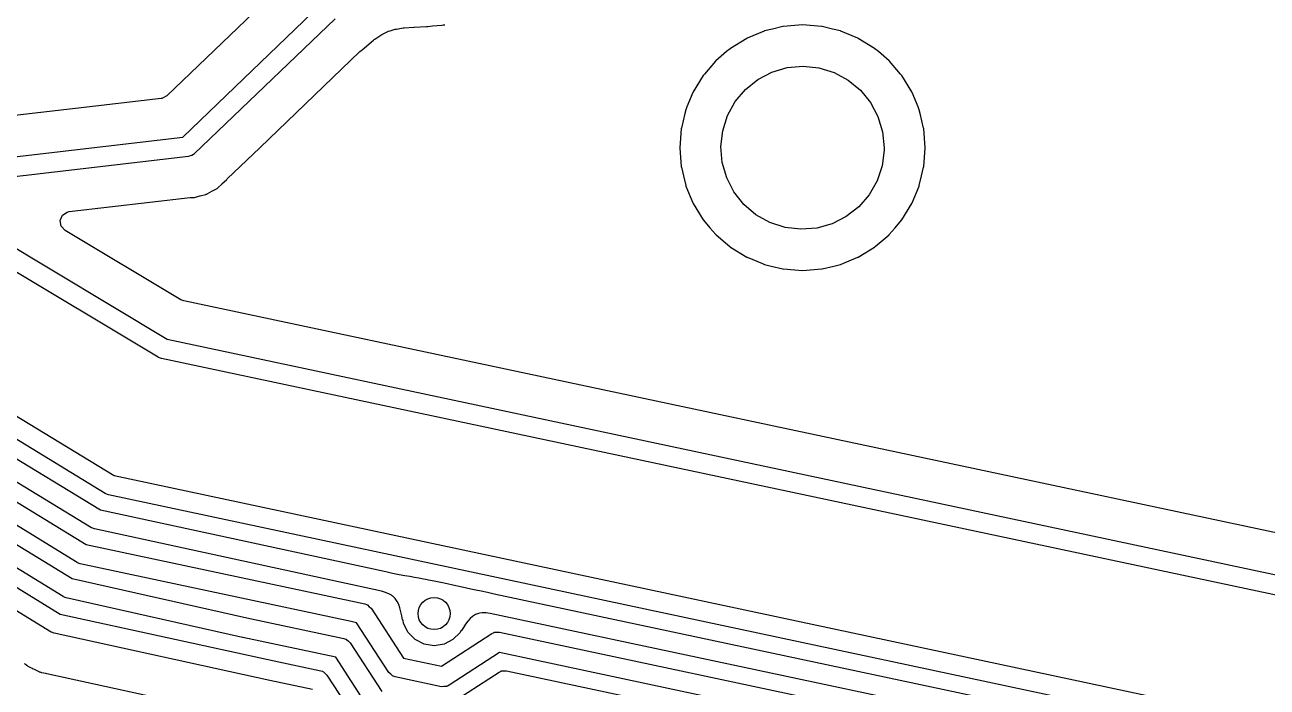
# Model space of a CAD drawing. Extents: x 1.4 to 9.87, y -6.25 to -1.8.
# Drawn here: x 3.563 to 4.173, y -4.767 to -4.442 of the extents above; entities that cross this region are included whole.
import ezdxf

# ---------------------------------------------------------------- set-up
doc = ezdxf.new("R2010")
doc.units = 0
doc.header["$MEASUREMENT"] = 0
doc.layers.add('BLACK', color=7, linetype='CONTINUOUS')

msp = doc.modelspace()

# ---------------------------------------------------------------- linework, layer by layer
at = {"layer": 'BLACK', "linetype": 'CONTINUOUS'}
for p, q in [((3.69265, -4.41978), (3.63314, -4.4769)), ((3.64094, -4.49716), (3.70882, -4.432)), ((3.71564, -4.4391), (3.64656, -4.50541)), ((3.73516, -4.44908), (3.7386, -4.44682)), ((3.7386, -4.44682), (3.73926, -4.44645)), ((3.73926, -4.44645), (3.74188, -4.44525)), ((3.74188, -4.44525), (3.7426, -4.44499)), ((3.7426, -4.44499), (3.74509, -4.44429)), ((3.74509, -4.44429), (3.74571, -4.44416)), ((3.74571, -4.44416), (3.74904, -4.44366)), ((3.74904, -4.44366), (3.74941, -4.44362)), ((3.74941, -4.44362), (3.75424, -4.44328)), ((3.75424, -4.44328), (3.75432, -4.44327)), ((3.75432, -4.44327), (3.7604, -4.44294)), ((3.7604, -4.44294), (3.76041, -4.44294)), ((3.76041, -4.44294), (3.76062, -4.44292)), ((3.76041, -4.44294), (3.76041, -4.44294)), ((3.76062, -4.44292), (3.76075, -4.44291)), ((3.76075, -4.44291), (3.76077, -4.44291)), ((3.76077, -4.44291), (3.76078, -4.44291)), ((3.76078, -4.44291), (3.761, -4.44289)), ((3.76078, -4.44291), (3.76078, -4.44291)), ((3.761, -4.44289), (3.76115, -4.44288)), ((3.76115, -4.44288), (3.76117, -4.44288)), ((3.76117, -4.44288), (3.76346, -4.44267)), ((3.76117, -4.44288), (3.76117, -4.44288)), ((3.76346, -4.44267), (3.76791, -4.44226)), ((3.76791, -4.44226), (3.76866, -4.44218)), ((3.76866, -4.44218), (3.76869, -4.44217)), ((3.76869, -4.44217), (3.76945, -4.44206)), ((3.92607, -4.44519), (3.9177, -4.44866)), ((3.92625, -4.44512), (3.92607, -4.44519)), ((3.92607, -4.44519), (3.92607, -4.44519)), ((3.93007, -4.4442), (3.92625, -4.44512)), ((3.93525, -4.44296), (3.93007, -4.4442)), ((3.93544, -4.44291), (3.93525, -4.44296)), ((3.93525, -4.44296), (3.93525, -4.44296)), ((3.94485, -4.44217), (3.93544, -4.44291)), ((3.95427, -4.44291), (3.94485, -4.44217)), ((3.95446, -4.44296), (3.95427, -4.44291)), ((3.95964, -4.4442), (3.95446, -4.44296)), ((3.95446, -4.44296), (3.95446, -4.44296)), ((3.96346, -4.44512), (3.95964, -4.4442)), ((3.96364, -4.44519), (3.96346, -4.44512)), ((3.97201, -4.44866), (3.96364, -4.44519)), ((3.96364, -4.44519), (3.96364, -4.44519)), ((3.72889, -4.45439), (3.73449, -4.44957)), ((3.73449, -4.44957), (3.73501, -4.44918)), ((3.73501, -4.44918), (3.73516, -4.44908)), ((3.90932, -4.4538), (3.90761, -4.45526)), ((3.90947, -4.45367), (3.90932, -4.4538)), ((3.90932, -4.4538), (3.90932, -4.4538)), ((3.91752, -4.44874), (3.90947, -4.45367)), ((3.9177, -4.44866), (3.91752, -4.44874)), ((3.9177, -4.44866), (3.9177, -4.44866)), ((3.97219, -4.44874), (3.97201, -4.44866)), ((3.97201, -4.44866), (3.97201, -4.44866)), ((3.98024, -4.45367), (3.97219, -4.44874)), ((3.98039, -4.4538), (3.98024, -4.45367)), ((3.9821, -4.45526), (3.98039, -4.4538)), ((3.98039, -4.4538), (3.98039, -4.4538)), ((3.67862, -4.50238), (3.72771, -4.45526)), ((3.72771, -4.45526), (3.72847, -4.45466)), ((3.72847, -4.45466), (3.72874, -4.45449)), ((3.72874, -4.45449), (3.72889, -4.45439)), ((3.72874, -4.45449), (3.72874, -4.45449)), ((3.90216, -4.45996), (3.89679, -4.46624)), ((3.90228, -4.45981), (3.90216, -4.45996)), ((3.90761, -4.45526), (3.90228, -4.45981)), ((3.98743, -4.45981), (3.9821, -4.45526)), ((3.98755, -4.45996), (3.98743, -4.45981)), ((3.99292, -4.46624), (3.98755, -4.45996)), ((3.92295, -4.46891), (3.92987, -4.46529)), ((3.92987, -4.46529), (3.93736, -4.46309)), ((3.93736, -4.46309), (3.94513, -4.46238)), ((3.94513, -4.46238), (3.9529, -4.4632)), ((3.9529, -4.4632), (3.96036, -4.4655)), ((3.96036, -4.4655), (3.96722, -4.46922)), ((3.89615, -4.46699), (3.89121, -4.47505)), ((3.89679, -4.46624), (3.89615, -4.46699)), ((3.91687, -4.4738), (3.92295, -4.46891)), ((3.96722, -4.46922), (3.97324, -4.47419)), ((3.99356, -4.46699), (3.99292, -4.46624)), ((3.9985, -4.47505), (3.99356, -4.46699)), ((3.63028, -4.47824), (3.58826, -4.48314)), ((3.63066, -4.47818), (3.63028, -4.47824)), ((3.63314, -4.4769), (3.63066, -4.47818)), ((3.89114, -4.47523), (3.88819, -4.48234)), ((3.89121, -4.47505), (3.89114, -4.47523)), ((3.89114, -4.47523), (3.89114, -4.47523)), ((3.91185, -4.47978), (3.91687, -4.4738)), ((3.97324, -4.47419), (3.97817, -4.48024)), ((3.99857, -4.47523), (3.9985, -4.47505)), ((4.00152, -4.48234), (3.99857, -4.47523)), ((3.99857, -4.47523), (3.99857, -4.47523)), ((3.58826, -4.48314), (3.51844, -4.49126)), ((3.8876, -4.48377), (3.88718, -4.48552)), ((3.88819, -4.48234), (3.8876, -4.48377)), ((3.90809, -4.48662), (3.91185, -4.47978)), ((3.97817, -4.48024), (3.98184, -4.48714)), ((4.00211, -4.48377), (4.00152, -4.48234)), ((4.00253, -4.48552), (4.00211, -4.48377)), ((3.88718, -4.48552), (3.88544, -4.49277)), ((3.90573, -4.49406), (3.90809, -4.48662)), ((3.98184, -4.48714), (3.98409, -4.49461)), ((4.00427, -4.49277), (4.00253, -4.48552)), ((3.88539, -4.49296), (3.88465, -4.50238)), ((3.88544, -4.49277), (3.88539, -4.49296)), ((3.88544, -4.49277), (3.88544, -4.49277)), ((3.90486, -4.50182), (3.90573, -4.49406)), ((3.98409, -4.49461), (3.98485, -4.50238)), ((4.00432, -4.49296), (4.00427, -4.49277)), ((4.00427, -4.49277), (4.00427, -4.49277)), ((4.00506, -4.50238), (4.00432, -4.49296)), ((3.51715, -4.51157), (3.64094, -4.49716)), ((3.66265, -4.51771), (3.67862, -4.50238)), ((3.88465, -4.50238), (3.88539, -4.5118)), ((3.90551, -4.5096), (3.90486, -4.50182)), ((3.98485, -4.50238), (3.98484, -4.5035)), ((4.00432, -4.5118), (4.00506, -4.50238)), ((3.64372, -4.50674), (3.51758, -4.52143)), ((3.64454, -4.5064), (3.64372, -4.50674)), ((3.64541, -4.50623), (3.64454, -4.5064)), ((3.6461, -4.50573), (3.64541, -4.50623)), ((3.64627, -4.50566), (3.6461, -4.50573)), ((3.64634, -4.50556), (3.64627, -4.50566)), ((3.64656, -4.50541), (3.64634, -4.50556)), ((3.98484, -4.5035), (3.98386, -4.51124)), ((3.88539, -4.5118), (3.88544, -4.51199)), ((3.88544, -4.51199), (3.88544, -4.51199)), ((3.88544, -4.51199), (3.88645, -4.51623)), ((3.90766, -4.5171), (3.90551, -4.5096)), ((3.98386, -4.51124), (3.9814, -4.51865)), ((4.00325, -4.51623), (4.00427, -4.51199)), ((4.00427, -4.51199), (4.00432, -4.5118)), ((4.00427, -4.51199), (4.00427, -4.51199)), ((3.65815, -4.52203), (3.6602, -4.52006)), ((3.6602, -4.52006), (3.66028, -4.51999)), ((3.66028, -4.51999), (3.66237, -4.51807)), ((3.66237, -4.51807), (3.66248, -4.5179)), ((3.66248, -4.5179), (3.66265, -4.51771)), ((3.88645, -4.51623), (3.8876, -4.52098)), ((3.91123, -4.52405), (3.90766, -4.5171)), ((3.9814, -4.51865), (3.97754, -4.52544)), ((4.00211, -4.52098), (4.00325, -4.51623)), ((3.58515, -4.53372), (3.64448, -4.52681)), ((3.64448, -4.52681), (3.645, -4.52678)), ((3.645, -4.52678), (3.64586, -4.52677)), ((3.64586, -4.52677), (3.64626, -4.52676)), ((3.64626, -4.52676), (3.64626, -4.52676)), ((3.64626, -4.52676), (3.64658, -4.52676)), ((3.64658, -4.52676), (3.64932, -4.52602)), ((3.64932, -4.52602), (3.64942, -4.526)), ((3.64942, -4.526), (3.65218, -4.52532)), ((3.65218, -4.52532), (3.65241, -4.52519)), ((3.65241, -4.52519), (3.65266, -4.52513)), ((3.65266, -4.52513), (3.65294, -4.52497)), ((3.65294, -4.52497), (3.65514, -4.52373)), ((3.65514, -4.52373), (3.65523, -4.52368)), ((3.65523, -4.52368), (3.65773, -4.52234)), ((3.65773, -4.52234), (3.65792, -4.52216)), ((3.65792, -4.52216), (3.65815, -4.52203)), ((3.8876, -4.52098), (3.88767, -4.52116)), ((3.88767, -4.52116), (3.88767, -4.52116)), ((3.88767, -4.52116), (3.8911, -4.52945)), ((3.91608, -4.53017), (3.91123, -4.52405)), ((3.97754, -4.52544), (3.97244, -4.53135)), ((3.99861, -4.52945), (4.00204, -4.52116)), ((4.00204, -4.52116), (4.00211, -4.52098)), ((4.00204, -4.52116), (4.00204, -4.52116)), ((3.52588, -4.53189), (3.63325, -4.59627)), ((3.8911, -4.52945), (3.89121, -4.52971)), ((3.89121, -4.52971), (3.89615, -4.53777)), ((3.92203, -4.53522), (3.91608, -4.53017)), ((3.97244, -4.53135), (3.96629, -4.53615)), ((3.99356, -4.53777), (3.9985, -4.52971)), ((3.9985, -4.52971), (3.99861, -4.52945)), ((3.5808, -4.53809), (3.58188, -4.53551)), ((3.58128, -4.54084), (3.5808, -4.53809)), ((3.58188, -4.53551), (3.58418, -4.53393)), ((3.58418, -4.53393), (3.58515, -4.53372)), ((3.89615, -4.53777), (3.89627, -4.53791)), ((3.89627, -4.53791), (3.89627, -4.53791)), ((3.89627, -4.53791), (3.89947, -4.54165)), ((3.92884, -4.53903), (3.92203, -4.53522)), ((3.93627, -4.54145), (3.92884, -4.53903)), ((3.96629, -4.53615), (3.95932, -4.53967)), ((3.99024, -4.54165), (3.99344, -4.53791)), ((3.99344, -4.53791), (3.99356, -4.53777)), ((3.99344, -4.53791), (3.99344, -4.53791)), ((3.62889, -4.60513), (3.5216, -4.5408)), ((3.58317, -4.5429), (3.58128, -4.54084)), ((3.63997, -4.57695), (3.58317, -4.5429)), ((3.89947, -4.54165), (3.90228, -4.54495)), ((3.90228, -4.54495), (3.90243, -4.54508)), ((3.90243, -4.54508), (3.90921, -4.55086)), ((3.94402, -4.54237), (3.93627, -4.54145)), ((3.9518, -4.54177), (3.94402, -4.54237)), ((3.95932, -4.53967), (3.9518, -4.54177)), ((3.9805, -4.55086), (3.98728, -4.54508)), ((3.98728, -4.54508), (3.98743, -4.54495)), ((3.98743, -4.54495), (3.99024, -4.54165)), ((3.90921, -4.55086), (3.90947, -4.55109)), ((3.90947, -4.55109), (3.91752, -4.55602)), ((3.97219, -4.55602), (3.98024, -4.55109)), ((3.98024, -4.55109), (3.9805, -4.55086)), ((3.91752, -4.55602), (3.9177, -4.5561)), ((3.9177, -4.5561), (3.9177, -4.5561)), ((3.9177, -4.5561), (3.92516, -4.55919)), ((3.96455, -4.55919), (3.97201, -4.5561)), ((3.97201, -4.5561), (3.97219, -4.55602)), ((3.97201, -4.5561), (3.97201, -4.5561)), ((3.92516, -4.55919), (3.92625, -4.55964)), ((3.92625, -4.55964), (3.92946, -4.56041)), ((3.92946, -4.56041), (3.93525, -4.5618)), ((3.93525, -4.5618), (3.93525, -4.5618)), ((3.93525, -4.5618), (3.93544, -4.56184)), ((3.93544, -4.56184), (3.94485, -4.56258)), ((3.94485, -4.56258), (3.95427, -4.56184)), ((3.95427, -4.56184), (3.95446, -4.5618)), ((3.95446, -4.5618), (3.96025, -4.56041)), ((3.95446, -4.5618), (3.95446, -4.5618)), ((3.96025, -4.56041), (3.96346, -4.55964)), ((3.96346, -4.55964), (3.96455, -4.55919)), ((3.64149, -4.57755), (3.63997, -4.57695)), ((4.20248, -4.69673), (3.64149, -4.57755)), ((3.50181, -4.59907), (3.60728, -4.66312)), ((3.63325, -4.59627), (4.20042, -4.71676)), ((3.629, -4.60516), (3.62889, -4.60513)), ((3.62907, -4.60523), (3.629, -4.60516)), ((3.6304, -4.60572), (3.62907, -4.60523)), ((4.19878, -4.72647), (3.6304, -4.60572)), ((3.60288, -4.67197), (3.4975, -4.60796)), ((3.49543, -4.61604), (3.6005, -4.6799)), ((3.59609, -4.68874), (3.49112, -4.62493)), ((3.48875, -4.63285), (3.59354, -4.69693)), ((3.58912, -4.70577), (3.48442, -4.64174)), ((3.48277, -4.64994), (3.58666, -4.71371)), ((3.58221, -4.72253), (3.47843, -4.65883)), ((3.60728, -4.66312), (4.17249, -4.78346)), ((3.47664, -4.66723), (3.58081, -4.73109)), ((3.603, -4.672), (3.60288, -4.67197)), ((3.60309, -4.67208), (3.603, -4.672)), ((3.60441, -4.67257), (3.60309, -4.67208)), ((4.16906, -4.79279), (3.60441, -4.67257)), ((3.57637, -4.73991), (3.4723, -4.67611)), ((3.6005, -4.6799), (3.74046, -4.71026)), ((3.5962, -4.68877), (3.59609, -4.68874)), ((3.59628, -4.68885), (3.5962, -4.68877)), ((3.59761, -4.68934), (3.59628, -4.68885)), ((3.7383, -4.71986), (3.59761, -4.68934)), ((3.59354, -4.69693), (3.72561, -4.72517)), ((3.58924, -4.7058), (3.58912, -4.70577)), ((3.58934, -4.70589), (3.58924, -4.7058)), ((3.59066, -4.70638), (3.58934, -4.70589)), ((3.72356, -4.73479), (3.59066, -4.70638)), ((3.58666, -4.71371), (3.67238, -4.73296)), ((3.74046, -4.71026), (3.74046, -4.71026)), ((3.74046, -4.71026), (3.74379, -4.71096)), ((3.74379, -4.71096), (3.74379, -4.71096)), ((3.74379, -4.71096), (3.7438, -4.71096)), ((3.7438, -4.71096), (3.747, -4.71161)), ((3.747, -4.71161), (3.74701, -4.71161)), ((3.74701, -4.71161), (3.74978, -4.71214)), ((3.74978, -4.71214), (3.75224, -4.71258)), ((3.75224, -4.71258), (3.75451, -4.71298)), ((3.75451, -4.71298), (3.75672, -4.71336)), ((3.75672, -4.71336), (3.75672, -4.71336)), ((3.75672, -4.71336), (3.75672, -4.71336)), ((3.75672, -4.71336), (3.759, -4.71377)), ((3.759, -4.71377), (3.76014, -4.71398)), ((3.76014, -4.71398), (3.76147, -4.71423)), ((3.76147, -4.71423), (3.76147, -4.71423)), ((3.76147, -4.71423), (3.76426, -4.71479)), ((3.76426, -4.71479), (3.76427, -4.71479)), ((3.76427, -4.71479), (3.76744, -4.71546)), ((3.76744, -4.71546), (3.76744, -4.71546)), ((3.76744, -4.71546), (3.76744, -4.71546)), ((3.76744, -4.71546), (3.76744, -4.71546)), ((3.76744, -4.71546), (3.7706, -4.71614)), ((3.73835, -4.7199), (3.7383, -4.71986)), ((3.74033, -4.72044), (3.73835, -4.7199)), ((3.74228, -4.72129), (3.74033, -4.72044)), ((3.7432, -4.72189), (3.74228, -4.72129)), ((3.74383, -4.7223), (3.7432, -4.72189)), ((3.7706, -4.71614), (3.7706, -4.71614)), ((3.7706, -4.71614), (3.77331, -4.71672)), ((3.77331, -4.71672), (3.77332, -4.71672)), ((3.77332, -4.71672), (3.77332, -4.71672)), ((3.77332, -4.71672), (3.77571, -4.71724)), ((3.77571, -4.71724), (3.77571, -4.71724)), ((3.77571, -4.71724), (3.77791, -4.71772)), ((3.77791, -4.71772), (3.77792, -4.71772)), ((3.77792, -4.71772), (3.78005, -4.71818)), ((3.78005, -4.71818), (3.78005, -4.71818)), ((3.78005, -4.71818), (3.78225, -4.71866)), ((3.78225, -4.71866), (3.78462, -4.71918)), ((3.78462, -4.71918), (3.78462, -4.71918)), ((3.78462, -4.71918), (3.78462, -4.71918)), ((3.78462, -4.71918), (3.78731, -4.71976)), ((3.78731, -4.71976), (3.79043, -4.72043)), ((3.79043, -4.72043), (3.79366, -4.72112)), ((3.79366, -4.72112), (3.79366, -4.72112)), ((3.79366, -4.72112), (4.16392, -4.79982)), ((3.58231, -4.72256), (3.58221, -4.72253)), ((3.58239, -4.72263), (3.58231, -4.72256)), ((3.58371, -4.72314), (3.58239, -4.72263)), ((3.67025, -4.74256), (3.58371, -4.72314)), ((3.72561, -4.72517), (3.72561, -4.72517)), ((3.72561, -4.72517), (3.7302, -4.72614)), ((3.7302, -4.72614), (3.73102, -4.72644)), ((3.73102, -4.72644), (3.7312, -4.72647)), ((3.7312, -4.72647), (3.73128, -4.72654)), ((3.73128, -4.72654), (3.73152, -4.72663)), ((3.73152, -4.72663), (3.73238, -4.72748)), ((3.73238, -4.72748), (3.7333, -4.72827)), ((3.74385, -4.72231), (3.74383, -4.7223)), ((3.74383, -4.7223), (3.74383, -4.7223)), ((3.74508, -4.72351), (3.74385, -4.72231)), ((3.74605, -4.72487), (3.74508, -4.72351)), ((3.74679, -4.72641), (3.74605, -4.72487)), ((3.74738, -4.72811), (3.74679, -4.72641)), ((3.58081, -4.73109), (3.68569, -4.75401)), ((3.67238, -4.73296), (3.71994, -4.74307)), ((3.7333, -4.72827), (3.74917, -4.75271)), ((3.74787, -4.72997), (3.74738, -4.72811)), ((3.74787, -4.72998), (3.74787, -4.72997)), ((3.74831, -4.732), (3.74787, -4.72998)), ((3.74871, -4.73386), (3.74831, -4.732)), ((3.74831, -4.732), (3.74831, -4.732)), ((3.74879, -4.73405), (3.74871, -4.73386)), ((3.74894, -4.73413), (3.74879, -4.73405)), ((3.74919, -4.73573), (3.74894, -4.73413)), ((3.78185, -4.73329), (3.78071, -4.73459)), ((3.78308, -4.73221), (3.78185, -4.73329)), ((3.78443, -4.73136), (3.78308, -4.73221)), ((3.78445, -4.73135), (3.78443, -4.73136)), ((3.78492, -4.73117), (3.78445, -4.73135)), ((3.78445, -4.73135), (3.78445, -4.73135)), ((3.78596, -4.73077), (3.78492, -4.73117)), ((3.78598, -4.73077), (3.78596, -4.73077)), ((3.78653, -4.73067), (3.78598, -4.73077)), ((3.78598, -4.73077), (3.78598, -4.73077)), ((3.78771, -4.73047), (3.78653, -4.73067)), ((3.78962, -4.73048), (3.78771, -4.73047)), ((3.78972, -4.73049), (3.78962, -4.73048)), ((3.78974, -4.73049), (3.78972, -4.73049)), ((3.79047, -4.7306), (3.78974, -4.73049)), ((3.79164, -4.73077), (3.79047, -4.7306)), ((3.7917, -4.73076), (3.79164, -4.73077)), ((4.1605, -4.80915), (3.7917, -4.73076)), ((3.57649, -4.73994), (3.57637, -4.73991)), ((3.57657, -4.74003), (3.57649, -4.73994)), ((3.5779, -4.74052), (3.57657, -4.74003)), ((3.72357, -4.73479), (3.72356, -4.73479)), ((3.72356, -4.73479), (3.72356, -4.73479)), ((3.72616, -4.73534), (3.72357, -4.73479)), ((3.74203, -4.75978), (3.72616, -4.73534)), ((3.75143, -4.74012), (3.74919, -4.73573)), ((3.75491, -4.74361), (3.75143, -4.74012)), ((3.77691, -4.74012), (3.77343, -4.74361)), ((3.77729, -4.73938), (3.77691, -4.74012)), ((3.77753, -4.73922), (3.77729, -4.73938)), ((3.77851, -4.73771), (3.77753, -4.73922)), ((3.77961, -4.73608), (3.77851, -4.73771)), ((3.78071, -4.73459), (3.77961, -4.73607)), ((3.77961, -4.73607), (3.77961, -4.73608)), ((3.77961, -4.73608), (3.77961, -4.73608)), ((3.79334, -4.74026), (3.79349, -4.74015)), ((3.79349, -4.74015), (3.7936, -4.74014)), ((3.7936, -4.74014), (3.79383, -4.74003)), ((3.79383, -4.74003), (3.79504, -4.74003)), ((3.79504, -4.74003), (3.79625, -4.73994)), ((3.79625, -4.73994), (4.1552, -4.81624)), ((3.6836, -4.76363), (3.5779, -4.74052)), ((3.67026, -4.74256), (3.67025, -4.74256)), ((3.6703, -4.74258), (3.67026, -4.74256)), ((3.7159, -4.75227), (3.6703, -4.74258)), ((3.71994, -4.74307), (3.72077, -4.74337)), ((3.72077, -4.74337), (3.72095, -4.74339)), ((3.72095, -4.74339), (3.72103, -4.74347)), ((3.72103, -4.74347), (3.72127, -4.74355)), ((3.72127, -4.74355), (3.72213, -4.74441)), ((3.72213, -4.74441), (3.72305, -4.7452)), ((3.72305, -4.7452), (3.73857, -4.76909)), ((3.7593, -4.74584), (3.75491, -4.74361)), ((3.76417, -4.74661), (3.7593, -4.74584)), ((3.76904, -4.74584), (3.76417, -4.74661)), ((3.76783, -4.75668), (3.79255, -4.74063)), ((3.77343, -4.74361), (3.76904, -4.74584)), ((3.79255, -4.74063), (3.79334, -4.74026)), ((3.73142, -4.77617), (3.7159, -4.75227)), ((3.7962, -4.74999), (3.77148, -4.76604)), ((4.15178, -4.82557), (3.7962, -4.74999)), ((3.56313, -4.75527), (3.56377, -4.75566)), ((3.56377, -4.75566), (3.56444, -4.75616)), ((3.56444, -4.75616), (3.56491, -4.75657)), ((3.56491, -4.75657), (3.56661, -4.75743)), ((3.56661, -4.75743), (3.56697, -4.75763)), ((3.56697, -4.75763), (3.56712, -4.75772)), ((3.56712, -4.75772), (3.56712, -4.75772)), ((3.56712, -4.75772), (3.56725, -4.7578)), ((3.56725, -4.7578), (3.5681, -4.75819)), ((3.5681, -4.75819), (3.56829, -4.75828)), ((3.56829, -4.75828), (3.57026, -4.75927)), ((3.68569, -4.75401), (3.70854, -4.75887)), ((3.74917, -4.75271), (3.76783, -4.75668)), ((3.57026, -4.75927), (3.57026, -4.75927)), ((3.57026, -4.75927), (3.57054, -4.75941)), ((3.57054, -4.75941), (3.57085, -4.75947)), ((3.57085, -4.75947), (3.57105, -4.75955)), ((3.57105, -4.75955), (3.57127, -4.75961)), ((3.57127, -4.75961), (3.57155, -4.75974)), ((3.57155, -4.75974), (3.5735, -4.76008)), ((3.5735, -4.76008), (3.57403, -4.76018)), ((3.57403, -4.76018), (3.57424, -4.76022)), ((3.57424, -4.76022), (3.63107, -4.77264)), ((3.68361, -4.76363), (3.6836, -4.76363)), ((3.68363, -4.76364), (3.68361, -4.76363)), ((3.70449, -4.76807), (3.68363, -4.76364)), ((3.70854, -4.75887), (3.70936, -4.75917)), ((3.70936, -4.75917), (3.70954, -4.7592)), ((3.70954, -4.7592), (3.70962, -4.75927)), ((3.70962, -4.75927), (3.70986, -4.75936)), ((3.70986, -4.75936), (3.71072, -4.76021)), ((3.71072, -4.76021), (3.71164, -4.761)), ((3.71164, -4.761), (3.72731, -4.78514)), ((3.74295, -4.76057), (3.74203, -4.75978)), ((3.74381, -4.76143), (3.74295, -4.76057)), ((3.74405, -4.76152), (3.74381, -4.76143)), ((3.74413, -4.76159), (3.74405, -4.76152)), ((3.74431, -4.76161), (3.74413, -4.76159)), ((3.74513, -4.76192), (3.74431, -4.76161)), ((3.76778, -4.76673), (3.74513, -4.76192)), ((3.77082, -4.77595), (3.796, -4.75959)), ((3.796, -4.75959), (3.7968, -4.75923)), ((3.7968, -4.75923), (3.79694, -4.75912)), ((3.79694, -4.75912), (3.79705, -4.75911)), ((3.79705, -4.75911), (3.79729, -4.759)), ((3.79729, -4.759), (3.7985, -4.759)), ((3.7985, -4.759), (3.79971, -4.75891)), ((3.79971, -4.75891), (4.14595, -4.8325)), ((3.76898, -4.76664), (3.76778, -4.76673)), ((3.7702, -4.76664), (3.76898, -4.76664)), ((3.77043, -4.76653), (3.7702, -4.76664)), ((3.77054, -4.76652), (3.77043, -4.76653)), ((3.77068, -4.76641), (3.77054, -4.76652)), ((3.77148, -4.76604), (3.77068, -4.76641))]:
    msp.add_line(p, q, dxfattribs=at)
at = {"layer": 'BLACK'}
msp.add_circle((3.76417, -4.73087), 0.00787, dxfattribs=at)

doc.saveas('drawing.dxf')
